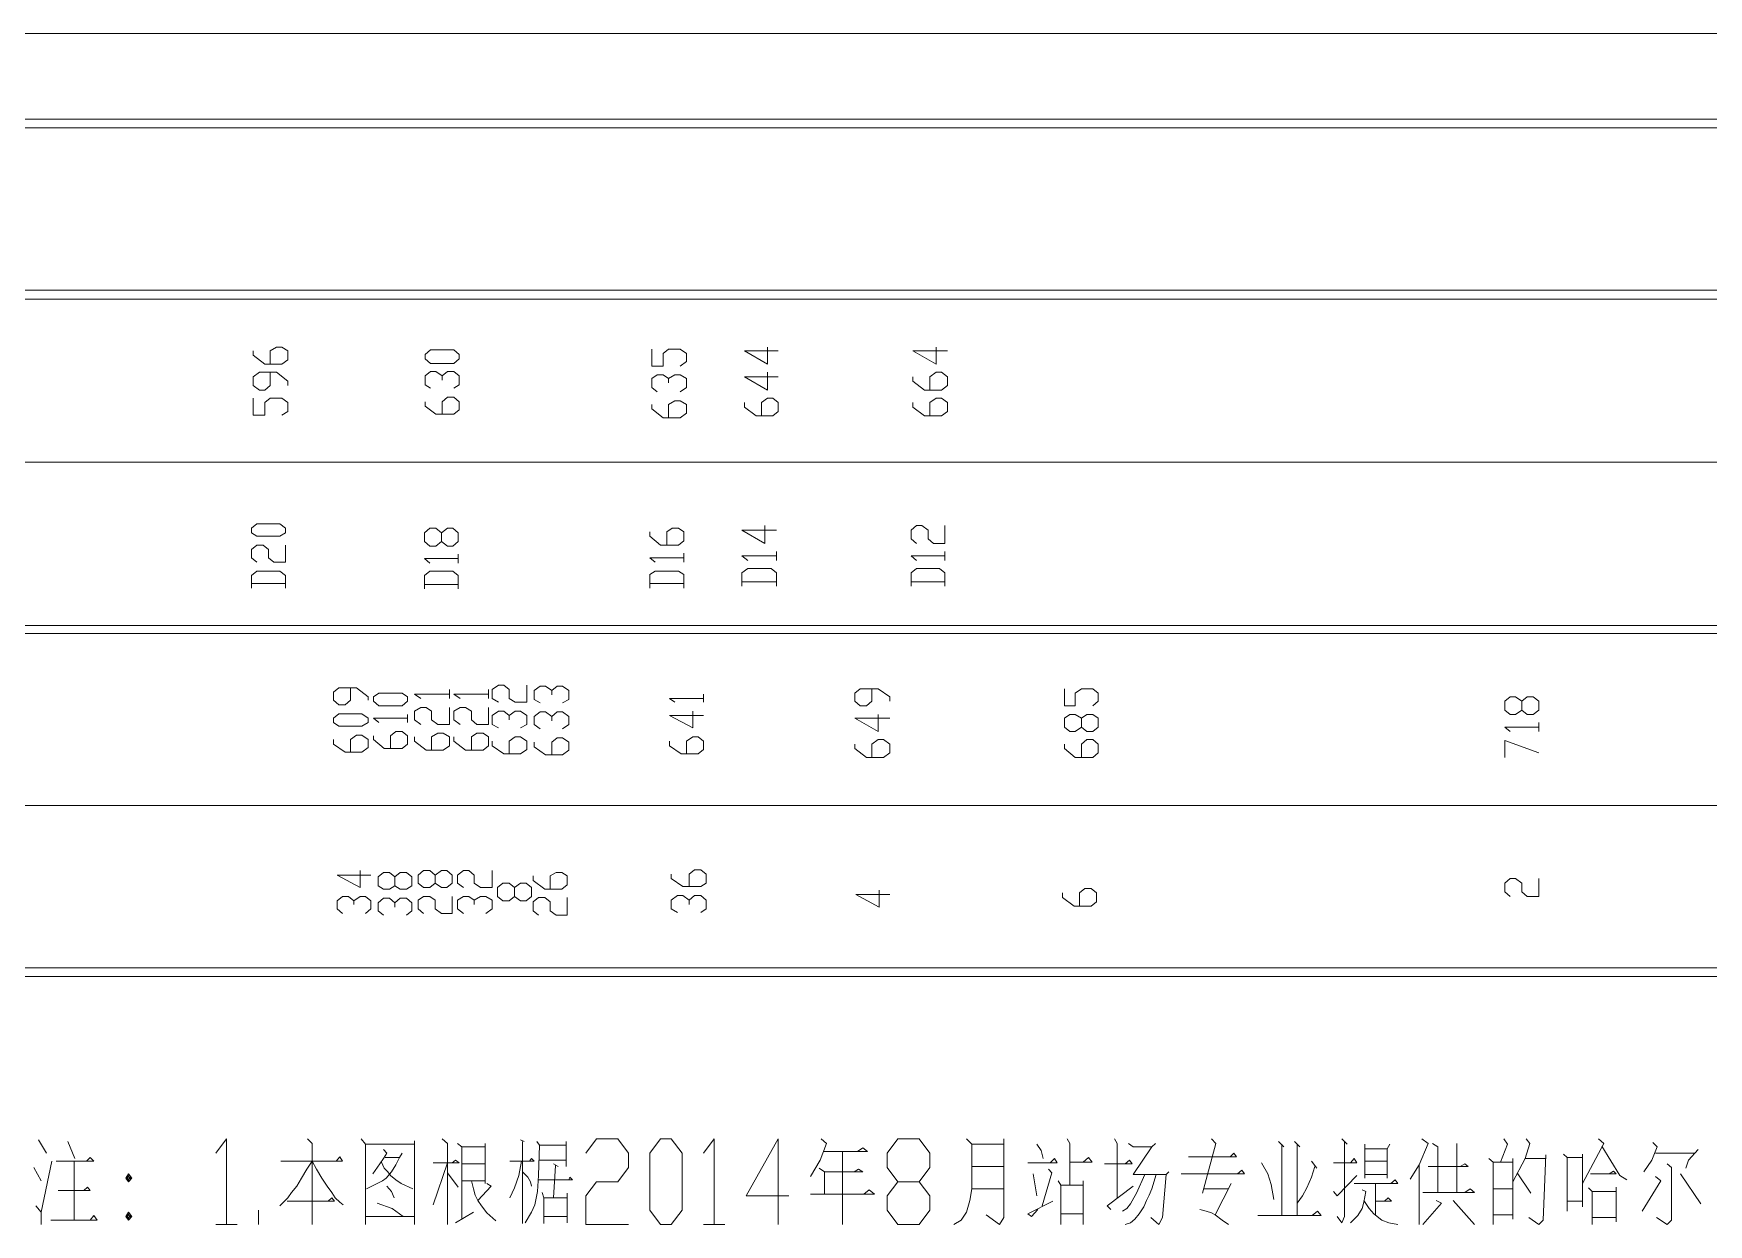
# Model space of a CAD drawing. Header units: millimetres. Extents: x 18 to 1853, y 466 to 763.
# Drawn here: x 1226.2 to 1323.9, y 693.7 to 763.2 of the extents above; entities that cross this region are included whole.
import ezdxf

# ---------------------------------------------------------------- set-up
doc = ezdxf.new("R2010")
doc.units = ezdxf.units.MM
doc.header["$MEASUREMENT"] = 0
doc.layers.add('1', color=7, linetype='Continuous')

msp = doc.modelspace()

# ---------------------------------------------------------------- linework, layer by layer
at = {"color": 255, "linetype": 'Continuous', "lineweight": 0}
msp.add_line((1852.597, 763.158), (18.346, 763.158), dxfattribs=at)
for points in [[(1240.002, 743.876), (1240.002, 744.656), (1240.366, 744.864), (1240.678, 744.864), (1241.041, 744.656), (1241.041, 744.136), (1240.678, 743.876), (1239.69, 743.876), (1239.015, 744.396), (1239.015, 744.656)], [(1251.02, 744.188), (1250.708, 743.928), (1249.357, 743.928), (1249.045, 744.188), (1249.045, 744.448), (1249.357, 744.708), (1250.708, 744.708), (1251.02, 744.448), (1251.02, 744.188)], [(1263.909, 743.773), (1264.273, 744.032), (1264.273, 744.5), (1263.909, 744.76), (1263.234, 744.76), (1262.922, 744.5), (1262.922, 743.773), (1262.246, 743.773), (1262.246, 744.76)], [(1269.002, 744.864), (1269.002, 743.876), (1267.651, 744.656), (1269.626, 744.656)], [(1278.825, 744.864), (1278.825, 743.876), (1277.474, 744.656), (1279.501, 744.656)], [(1241.041, 742.629), (1241.041, 742.889), (1240.366, 743.409), (1239.378, 743.409), (1239.015, 743.149), (1239.015, 742.629), (1239.378, 742.369), (1239.69, 742.369), (1240.002, 742.629), (1240.002, 743.409)], [(1249.357, 742.473), (1249.045, 742.681), (1249.045, 743.201), (1249.357, 743.461), (1249.669, 743.461), (1250.033, 743.201), (1250.033, 742.941)], [(1250.033, 743.201), (1250.344, 743.461), (1250.708, 743.461), (1251.02, 743.201), (1251.02, 742.681), (1250.708, 742.473)], [(1262.558, 742.265), (1262.246, 742.525), (1262.246, 743.045), (1262.558, 743.253), (1262.922, 743.253), (1263.234, 743.045), (1263.234, 742.785)], [(1263.234, 743.045), (1263.597, 743.253), (1263.909, 743.253), (1264.273, 743.045), (1264.273, 742.525), (1263.909, 742.265)], [(1269.002, 743.409), (1269.002, 742.369), (1267.651, 743.149), (1269.626, 743.149)], [(1278.461, 742.369), (1278.461, 743.149), (1278.825, 743.409), (1279.137, 743.409), (1279.501, 743.149), (1279.501, 742.629), (1279.137, 742.369), (1278.15, 742.369), (1277.474, 742.889), (1277.474, 743.149)], [(1240.678, 740.914), (1241.041, 741.122), (1241.041, 741.642), (1240.678, 741.902), (1240.002, 741.902), (1239.69, 741.642), (1239.69, 740.914), (1239.015, 740.914), (1239.015, 741.902)], [(1250.033, 740.966), (1250.033, 741.694), (1250.344, 741.954), (1250.708, 741.954), (1251.02, 741.694), (1251.02, 741.226), (1250.708, 740.966), (1249.669, 740.966), (1249.045, 741.434), (1249.045, 741.694)], [(1263.234, 740.758), (1263.234, 741.538), (1263.597, 741.746), (1263.909, 741.746), (1264.273, 741.538), (1264.273, 741.018), (1263.909, 740.758), (1262.922, 740.758), (1262.246, 741.278), (1262.246, 741.538)], [(1268.639, 740.862), (1268.639, 741.642), (1269.002, 741.902), (1269.314, 741.902), (1269.626, 741.642), (1269.626, 741.122), (1269.314, 740.862), (1268.327, 740.862), (1267.651, 741.382), (1267.651, 741.642)], [(1278.461, 740.862), (1278.461, 741.642), (1278.825, 741.902), (1279.137, 741.902), (1279.501, 741.642), (1279.501, 741.122), (1279.137, 740.862), (1278.15, 740.862), (1277.474, 741.382), (1277.474, 741.642)], [(65.329, 738.16), (1837.577, 738.16), (65.329, 738.16)], [(1240.886, 734.054), (1240.574, 733.846), (1239.222, 733.846), (1238.911, 734.054), (1238.911, 734.314), (1239.222, 734.573), (1240.574, 734.573), (1240.886, 734.314), (1240.886, 734.054)], [(1268.847, 734.47), (1268.847, 733.43), (1267.495, 734.21), (1269.522, 734.21)], [(1277.682, 733.43), (1277.37, 733.69), (1277.37, 734.21), (1277.682, 734.47), (1277.994, 734.47), (1278.357, 734.21), (1278.357, 733.69), (1278.669, 733.43), (1279.345, 733.43), (1279.345, 734.47)], [(1250.968, 733.534), (1250.656, 733.274), (1250.344, 733.274), (1249.981, 733.534), (1249.981, 734.054), (1249.669, 734.314), (1249.305, 734.314), (1248.993, 734.054), (1248.993, 733.534), (1249.305, 733.274), (1249.669, 733.274), (1249.981, 733.534)], [(1249.981, 734.054), (1250.344, 734.314), (1250.656, 734.314), (1250.968, 734.054), (1250.968, 733.534)], [(1263.13, 733.326), (1263.13, 734.106), (1263.441, 734.314), (1263.805, 734.314), (1264.117, 734.106), (1264.117, 733.586), (1263.805, 733.326), (1262.766, 733.326), (1262.142, 733.846), (1262.142, 734.106)], [(1239.222, 732.339), (1238.911, 732.599), (1238.911, 733.066), (1239.222, 733.326), (1239.586, 733.326), (1239.898, 733.066), (1239.898, 732.599), (1240.21, 732.339), (1240.886, 732.339), (1240.886, 733.326)], [(1249.305, 732.287), (1248.993, 732.547), (1250.968, 732.547)], [(1250.968, 732.287), (1250.968, 732.806)], [(1262.454, 732.339), (1262.142, 732.599), (1264.117, 732.599)], [(1264.117, 732.339), (1264.117, 732.858)], [(1267.859, 732.443), (1267.495, 732.702), (1269.522, 732.702)], [(1269.522, 732.443), (1269.522, 732.962)], [(1277.682, 732.443), (1277.37, 732.702), (1279.345, 732.702)], [(1279.345, 732.443), (1279.345, 732.962)], [(1240.886, 730.831), (1240.886, 731.559), (1240.574, 731.819), (1239.222, 731.819), (1238.911, 731.559), (1238.911, 730.831)], [(1250.968, 730.78), (1250.968, 731.559), (1250.656, 731.819), (1249.305, 731.819), (1248.993, 731.559), (1248.993, 730.78)], [(1264.117, 730.831), (1264.117, 731.611), (1263.805, 731.819), (1262.454, 731.819), (1262.142, 731.611), (1262.142, 730.831)], [(1269.522, 730.935), (1269.522, 731.715), (1269.21, 731.975), (1267.859, 731.975), (1267.495, 731.715), (1267.495, 730.935)], [(1279.345, 730.935), (1279.345, 731.715), (1279.033, 731.975), (1277.682, 731.975), (1277.37, 731.715), (1277.37, 730.935)], [(1238.911, 731.091), (1240.886, 731.091)], [(1248.993, 731.039), (1250.968, 731.039)], [(1262.142, 731.091), (1264.117, 731.091)], [(1267.495, 731.195), (1269.522, 731.195)], [(1277.37, 731.195), (1279.345, 731.195)], [(1245.719, 724.283), (1245.719, 724.491), (1245.043, 725.011), (1244.004, 725.011), (1243.692, 724.751), (1243.692, 724.283), (1244.004, 724.023), (1244.368, 724.023), (1244.68, 724.283), (1244.68, 725.011)], [(1248.006, 724.231), (1247.694, 723.971), (1246.343, 723.971), (1246.031, 724.231), (1246.031, 724.491), (1246.343, 724.699), (1247.694, 724.699), (1248.006, 724.491), (1248.006, 724.231)], [(1248.785, 724.387), (1248.422, 724.647), (1250.448, 724.647)], [(1250.448, 724.387), (1250.448, 724.907)], [(1251.072, 724.387), (1250.708, 724.647), (1252.735, 724.647)], [(1252.735, 724.387), (1252.735, 724.907)], [(1253.307, 724.179), (1252.943, 724.387), (1252.943, 724.907), (1253.307, 725.167), (1253.619, 725.167), (1253.931, 724.907), (1253.931, 724.387), (1254.294, 724.179), (1254.97, 724.179), (1254.97, 725.167)], [(1255.75, 724.127), (1255.386, 724.335), (1255.386, 724.855), (1255.75, 725.115), (1256.061, 725.115), (1256.425, 724.855), (1256.425, 724.595)], [(1256.425, 724.855), (1256.737, 725.115), (1257.049, 725.115), (1257.413, 724.855), (1257.413, 724.335), (1257.049, 724.127)], [(1265.26, 724.179), (1265.26, 724.647)], [(1276.123, 724.231), (1276.123, 724.491), (1275.447, 724.959), (1274.408, 724.959), (1274.096, 724.699), (1274.096, 724.231), (1274.408, 723.971), (1274.771, 723.971), (1275.083, 724.231), (1275.083, 724.959)], [(1287.972, 723.971), (1288.284, 724.231), (1288.284, 724.699), (1287.972, 724.959), (1287.297, 724.959), (1286.933, 724.699), (1286.933, 723.971), (1286.309, 723.971), (1286.309, 724.959)], [(1248.785, 722.88), (1248.422, 723.14), (1248.422, 723.659), (1248.785, 723.867), (1249.097, 723.867), (1249.409, 723.659), (1249.409, 723.14), (1249.773, 722.88), (1250.448, 722.88), (1250.448, 723.867)], [(1251.072, 722.88), (1250.708, 723.14), (1250.708, 723.659), (1251.072, 723.867), (1251.384, 723.867), (1251.748, 723.659), (1251.748, 723.14), (1252.06, 722.88), (1252.735, 722.88), (1252.735, 723.867)], [(1253.307, 722.672), (1252.943, 722.88), (1252.943, 723.399), (1253.307, 723.659), (1253.619, 723.659), (1253.931, 723.399), (1253.931, 723.14)], [(1253.931, 723.399), (1254.294, 723.659), (1254.606, 723.659), (1254.97, 723.399), (1254.97, 722.88), (1254.606, 722.672)], [(1263.597, 724.179), (1263.286, 724.387), (1265.26, 724.387)], [(1264.637, 723.659), (1264.637, 722.672), (1263.286, 723.399), (1265.26, 723.399)], [(1313.958, 723.711), (1313.646, 723.451), (1313.283, 723.451), (1312.971, 723.711), (1312.971, 724.231), (1312.607, 724.491), (1312.295, 724.491), (1311.983, 724.231), (1311.983, 723.711), (1312.295, 723.451), (1312.607, 723.451), (1312.971, 723.711)], [(1312.971, 724.231), (1313.283, 724.491), (1313.646, 724.491), (1313.958, 724.231), (1313.958, 723.711)], [(1245.719, 722.984), (1245.355, 722.776), (1244.004, 722.776), (1243.692, 722.984), (1243.692, 723.244), (1244.004, 723.503), (1245.355, 723.503), (1245.719, 723.244), (1245.719, 722.984)], [(1246.343, 722.984), (1246.031, 723.244), (1248.006, 723.244)], [(1248.006, 722.984), (1248.006, 723.451)], [(1255.75, 722.62), (1255.386, 722.88), (1255.386, 723.348), (1255.75, 723.607), (1256.061, 723.607), (1256.425, 723.348), (1256.425, 723.088)], [(1256.425, 723.348), (1256.737, 723.607), (1257.049, 723.607), (1257.413, 723.348), (1257.413, 722.88), (1257.049, 722.62)], [(1275.447, 723.451), (1275.447, 722.464), (1274.096, 723.244), (1276.123, 723.244)], [(1288.284, 722.724), (1287.972, 722.464), (1287.608, 722.464), (1287.297, 722.724), (1287.297, 723.244), (1286.933, 723.451), (1286.621, 723.451), (1286.309, 723.244), (1286.309, 722.724), (1286.621, 722.464), (1286.933, 722.464), (1287.297, 722.724)], [(1287.297, 723.244), (1287.608, 723.451), (1287.972, 723.451), (1288.284, 723.244), (1288.284, 722.724)], [(1312.295, 722.464), (1311.983, 722.724), (1313.958, 722.724)], [(1313.958, 722.464), (1313.958, 722.984)], [(1244.68, 721.269), (1244.68, 721.996), (1245.043, 722.256), (1245.355, 722.256), (1245.719, 721.996), (1245.719, 721.528), (1245.355, 721.269), (1244.368, 721.269), (1243.692, 721.736), (1243.692, 721.996)], [(1247.018, 721.477), (1247.018, 722.204), (1247.33, 722.464), (1247.694, 722.464), (1248.006, 722.204), (1248.006, 721.736), (1247.694, 721.477), (1246.654, 721.477), (1246.031, 721.996), (1246.031, 722.204)], [(1249.409, 721.373), (1249.409, 722.152), (1249.773, 722.36), (1250.085, 722.36), (1250.448, 722.152), (1250.448, 721.632), (1250.085, 721.373), (1249.097, 721.373), (1248.422, 721.892), (1248.422, 722.152)], [(1251.748, 721.373), (1251.748, 722.152), (1252.06, 722.36), (1252.423, 722.36), (1252.735, 722.152), (1252.735, 721.632), (1252.423, 721.373), (1251.384, 721.373), (1250.708, 721.892), (1250.708, 722.152)], [(1253.931, 721.165), (1253.931, 721.892), (1254.294, 722.152), (1254.606, 722.152), (1254.97, 721.892), (1254.97, 721.425), (1254.606, 721.165), (1253.619, 721.165), (1252.943, 721.632), (1252.943, 721.892)], [(1256.425, 721.113), (1256.425, 721.84), (1256.737, 722.1), (1257.049, 722.1), (1257.413, 721.84), (1257.413, 721.373), (1257.049, 721.113), (1256.061, 721.113), (1255.386, 721.58), (1255.386, 721.84)], [(1264.273, 721.165), (1264.273, 721.892), (1264.637, 722.152), (1264.949, 722.152), (1265.26, 721.892), (1265.26, 721.425), (1264.949, 721.165), (1263.961, 721.165), (1263.286, 721.632), (1263.286, 721.892)], [(1275.083, 720.957), (1275.083, 721.736), (1275.447, 721.996), (1275.759, 721.996), (1276.123, 721.736), (1276.123, 721.217), (1275.759, 720.957), (1274.771, 720.957), (1274.096, 721.477), (1274.096, 721.736)], [(1287.297, 720.957), (1287.297, 721.736), (1287.608, 721.996), (1287.972, 721.996), (1288.284, 721.736), (1288.284, 721.217), (1287.972, 720.957), (1286.933, 720.957), (1286.309, 721.477), (1286.309, 721.736)], [(1311.983, 720.957), (1311.983, 721.944), (1313.958, 721.217)], [(65.329, 718.15), (1837.577, 718.15), (65.329, 718.15)], [(1245.251, 714.356), (1245.251, 713.369), (1243.9, 714.096), (1245.875, 714.096)], [(1248.266, 713.473), (1247.954, 713.265), (1247.59, 713.265), (1247.278, 713.473), (1247.278, 713.993), (1246.966, 714.252), (1246.602, 714.252), (1246.291, 713.993), (1246.291, 713.473), (1246.602, 713.265), (1246.966, 713.265), (1247.278, 713.473)], [(1247.278, 713.993), (1247.59, 714.252), (1247.954, 714.252), (1248.266, 713.993), (1248.266, 713.473)], [(1250.604, 713.629), (1250.293, 713.369), (1249.981, 713.369), (1249.617, 713.629), (1249.617, 714.096), (1249.305, 714.356), (1248.941, 714.356), (1248.629, 714.096), (1248.629, 713.629), (1248.941, 713.369), (1249.305, 713.369), (1249.617, 713.629)], [(1249.617, 714.096), (1249.981, 714.356), (1250.293, 714.356), (1250.604, 714.096), (1250.604, 713.629)], [(1251.28, 713.369), (1250.916, 713.629), (1250.916, 714.096), (1251.28, 714.356), (1251.592, 714.356), (1251.904, 714.096), (1251.904, 713.629), (1252.267, 713.369), (1252.943, 713.369), (1252.943, 714.356)], [(1256.321, 713.265), (1256.321, 714.045), (1256.685, 714.252), (1256.997, 714.252), (1257.309, 714.045), (1257.309, 713.525), (1256.997, 713.265), (1256.009, 713.265), (1255.334, 713.785), (1255.334, 714.045)], [(1264.429, 713.421), (1264.429, 714.148), (1264.741, 714.408), (1265.105, 714.408), (1265.416, 714.148), (1265.416, 713.629), (1265.105, 713.421), (1264.065, 713.421), (1263.389, 713.889), (1263.389, 714.148)], [(1312.295, 712.849), (1311.983, 713.109), (1311.983, 713.629), (1312.295, 713.889), (1312.607, 713.889), (1312.971, 713.629), (1312.971, 713.109), (1313.283, 712.849), (1313.958, 712.849), (1313.958, 713.889)], [(1255.23, 712.849), (1254.918, 712.589), (1254.606, 712.589), (1254.242, 712.849), (1254.242, 713.369), (1253.931, 713.629), (1253.567, 713.629), (1253.255, 713.369), (1253.255, 712.849), (1253.567, 712.589), (1253.931, 712.589), (1254.242, 712.849)], [(1254.242, 713.369), (1254.606, 713.629), (1254.918, 713.629), (1255.23, 713.369), (1255.23, 712.849)], [(1263.753, 711.914), (1263.389, 712.122), (1263.389, 712.641), (1263.753, 712.901), (1264.065, 712.901), (1264.429, 712.641), (1264.429, 712.381)], [(1264.429, 712.641), (1264.741, 712.901), (1265.105, 712.901), (1265.416, 712.641), (1265.416, 712.122), (1265.105, 711.914)], [(1275.499, 713.213), (1275.499, 712.225), (1274.148, 712.953), (1276.123, 712.953)], [(1287.193, 712.277), (1287.193, 713.057), (1287.505, 713.317), (1287.868, 713.317), (1288.18, 713.057), (1288.18, 712.537), (1287.868, 712.277), (1286.881, 712.277), (1286.205, 712.797), (1286.205, 713.057)], [(1244.212, 711.862), (1243.9, 712.122), (1243.9, 712.589), (1244.212, 712.849), (1244.576, 712.849), (1244.887, 712.589), (1244.887, 712.381)], [(1244.887, 712.589), (1245.251, 712.849), (1245.563, 712.849), (1245.875, 712.589), (1245.875, 712.122), (1245.563, 711.862)], [(1246.602, 711.758), (1246.291, 712.018), (1246.291, 712.485), (1246.602, 712.745), (1246.966, 712.745), (1247.278, 712.485), (1247.278, 712.225)], [(1247.278, 712.485), (1247.59, 712.745), (1247.954, 712.745), (1248.266, 712.485), (1248.266, 712.018), (1247.954, 711.758)], [(1248.941, 711.862), (1248.629, 712.122), (1248.629, 712.641), (1248.941, 712.849), (1249.305, 712.849), (1249.617, 712.641), (1249.617, 712.122), (1249.981, 711.862), (1250.604, 711.862), (1250.604, 712.849)], [(1251.28, 711.862), (1250.916, 712.122), (1250.916, 712.641), (1251.28, 712.849), (1251.592, 712.849), (1251.904, 712.641), (1251.904, 712.381)], [(1251.904, 712.641), (1252.267, 712.849), (1252.579, 712.849), (1252.943, 712.641), (1252.943, 712.122), (1252.579, 711.862)], [(1255.646, 711.758), (1255.334, 712.018), (1255.334, 712.537), (1255.646, 712.797), (1256.009, 712.797), (1256.321, 712.537), (1256.321, 712.018), (1256.685, 711.758), (1257.309, 711.758), (1257.309, 712.797)], [(1226.489, 698.661), (1226.957, 697.881)], [(1228.204, 698.557), (1228.62, 697.569)], [(1236.832, 697.881), (1237.455, 698.713), (1237.455, 693.723)], [(1242.185, 698.713), (1242.445, 698.453), (1242.445, 693.723)], [(1245.303, 698.713), (1245.563, 698.401), (1245.563, 693.723)], [(1248.422, 698.401), (1245.563, 698.401)], [(1248.422, 693.723), (1248.422, 698.609)], [(1250.033, 698.713), (1250.344, 698.453), (1250.344, 693.723)], [(1250.916, 698.453), (1251.176, 698.245), (1251.176, 694.035)], [(1251.176, 698.245), (1252.527, 698.245)], [(1252.527, 698.453), (1252.527, 696.114)], [(1254.606, 698.661), (1254.814, 698.557)], [(1254.71, 698.557), (1254.71, 693.775)], [(1255.542, 698.557), (1255.698, 698.349), (1255.646, 696.582), (1255.594, 695.646), (1255.438, 694.867), (1255.23, 694.451), (1254.866, 693.827)], [(1255.698, 698.349), (1257.257, 698.349)], [(1257.257, 698.557), (1257.257, 697.102)], [(1258.4, 697.881), (1259.024, 698.713), (1260.271, 698.713), (1260.895, 697.881), (1260.895, 697.05), (1260.271, 696.218), (1259.024, 696.218), (1258.4, 695.387), (1258.4, 693.723), (1260.895, 693.723)], [(1262.766, 693.723), (1262.142, 694.555), (1262.142, 697.881), (1262.766, 698.713), (1263.389, 698.713), (1264.013, 697.881), (1264.013, 694.555), (1263.389, 693.723), (1262.766, 693.723)], [(1265.26, 697.881), (1265.884, 698.713), (1265.884, 693.723)], [(1270.25, 695.387), (1267.755, 695.387), (1269.626, 698.713), (1269.626, 693.723)], [(1272.121, 698.713), (1272.433, 698.453), (1272.069, 697.465), (1271.497, 696.53)], [(1276.59, 693.723), (1275.967, 694.555), (1275.967, 695.387), (1276.59, 696.218), (1277.838, 696.218), (1278.461, 697.05), (1278.461, 697.881), (1277.838, 698.713), (1276.59, 698.713), (1275.967, 697.881), (1275.967, 697.05), (1276.59, 696.218)], [(1280.592, 698.713), (1280.904, 698.401), (1280.904, 696.478), (1280.904, 695.802), (1280.8, 695.127), (1280.592, 694.451), (1280.28, 693.983), (1279.865, 693.723)], [(1280.904, 698.401), (1282.775, 698.401)], [(1282.775, 698.713), (1282.775, 694.139), (1282.515, 693.723), (1281.736, 694.295)], [(1284.698, 698.401), (1284.958, 698.037), (1285.062, 697.569)], [(1286.465, 698.713), (1286.621, 698.453), (1286.621, 696.01)], [(1289.22, 698.713), (1289.376, 698.453), (1289.376, 695.231)], [(1290.051, 698.453), (1290.311, 698.245), (1291.402, 698.245)], [(1291.61, 698.453), (1291.402, 698.245), (1290.311, 696.634), (1292.234, 696.634)], [(1294.885, 698.713), (1295.144, 698.453), (1294.365, 695.542)], [(1298.782, 698.557), (1299.094, 698.245)], [(1298.99, 698.401), (1298.99, 694.243)], [(1299.718, 698.557), (1300.03, 698.245)], [(1299.874, 698.401), (1299.874, 694.243)], [(1302.628, 698.557), (1302.628, 694.191), (1302.472, 693.827), (1302.213, 694.191)], [(1302.472, 698.713), (1302.784, 698.401)], [(1303.824, 698.401), (1303.824, 696.426)], [(1305.123, 696.426), (1305.123, 698.141), (1305.279, 698.401)], [(1307.15, 698.713), (1307.514, 698.453), (1306.994, 697.206), (1306.474, 696.374)], [(1307.774, 698.453), (1308.085, 698.245), (1308.085, 695.594)], [(1309.177, 698.453), (1309.177, 695.594)], [(1311.931, 698.713), (1312.139, 698.401), (1311.724, 697.361)], [(1313.231, 698.713), (1313.439, 698.453), (1313.179, 697.569), (1312.451, 696.218)], [(1317.44, 698.713), (1317.752, 698.453), (1316.505, 696.114)], [(1317.648, 698.297), (1318.688, 696.582), (1319.104, 696.322)], [(1320.611, 698.505), (1320.871, 698.245), (1320.559, 697.465), (1320.091, 696.79)], [(1226.645, 694.451), (1227.269, 697.413)], [(1227.529, 697.413), (1229.712, 697.413), (1229.504, 697.621), (1229.296, 697.413)], [(1228.568, 697.413), (1228.568, 693.983)], [(1242.445, 697.413), (1242.133, 696.946), (1241.821, 696.426), (1241.561, 695.958), (1241.249, 695.594), (1241.041, 695.283), (1240.782, 695.023), (1240.574, 694.815)], [(1240.626, 697.413), (1244.212, 697.413), (1244.056, 697.673), (1243.848, 697.413)], [(1242.445, 697.413), (1242.705, 696.946), (1243.016, 696.426), (1243.328, 695.958), (1243.588, 695.594), (1243.796, 695.283), (1244.056, 695.023), (1244.264, 694.867)], [(1247.694, 697.881), (1247.538, 697.621), (1247.33, 697.206), (1247.07, 696.79), (1246.758, 696.426), (1246.551, 696.27), (1245.615, 695.802)], [(1246.602, 698.089), (1246.81, 697.881), (1246.602, 697.569), (1246.395, 697.258), (1245.979, 696.686)], [(1246.499, 697.361), (1246.654, 696.998), (1246.862, 696.79), (1247.018, 696.582), (1247.33, 696.322), (1247.642, 696.114), (1248.318, 695.802)], [(1246.706, 697.621), (1247.538, 697.621)], [(1249.513, 697.309), (1251.02, 697.309), (1250.812, 697.465), (1250.604, 697.309)], [(1250.344, 697.309), (1249.513, 694.867)], [(1253.983, 697.413), (1255.386, 697.413), (1255.23, 697.569), (1255.126, 697.413)], [(1254.658, 697.413), (1254.502, 696.582), (1254.242, 695.854), (1253.983, 695.283)], [(1255.698, 697.465), (1257.257, 697.465)], [(1272.277, 697.985), (1274.823, 697.985), (1274.563, 698.193), (1274.252, 697.985)], [(1273.368, 697.985), (1273.368, 693.723)], [(1284.178, 697.309), (1285.893, 697.309), (1285.737, 697.569), (1285.478, 697.309)], [(1286.621, 697.361), (1287.92, 697.361), (1287.712, 697.621), (1287.401, 697.361)], [(1288.648, 697.258), (1290.259, 697.258), (1290.103, 697.465), (1289.843, 697.258)], [(1293.533, 697.673), (1296.34, 697.673), (1296.184, 697.881), (1295.976, 697.673)], [(1297.795, 697.309), (1298.159, 696.686), (1298.367, 696.062), (1298.523, 695.179)], [(1300.705, 697.413), (1301.017, 696.998)], [(1302.005, 697.309), (1303.356, 697.309), (1303.2, 697.569), (1302.992, 697.309)], [(1305.123, 698.141), (1303.824, 698.141)], [(1303.824, 697.413), (1305.123, 697.413)], [(1311.048, 697.569), (1311.308, 697.361), (1311.308, 693.723)], [(1311.308, 697.361), (1312.451, 697.361)], [(1312.451, 697.569), (1312.451, 694.035)], [(1313.179, 697.569), (1314.374, 697.569)], [(1314.374, 697.777), (1314.218, 693.983), (1313.958, 693.723), (1313.387, 694.139)], [(1315.414, 697.829), (1315.621, 697.621), (1315.621, 694.503)], [(1315.621, 697.621), (1316.505, 697.621)], [(1316.505, 697.829), (1316.505, 694.763)], [(1320.767, 697.881), (1323.053, 697.881)], [(1323.261, 698.089), (1322.69, 697.465), (1322.534, 696.998)], [(1226.229, 697.05), (1226.645, 696.27)], [(1231.583, 696.426), (1231.738, 696.686), (1231.946, 696.426), (1231.738, 696.218), (1231.583, 696.426)], [(1231.79, 696.582), (1231.635, 696.374)], [(1231.635, 696.53), (1231.79, 696.27)], [(1231.686, 696.582), (1231.894, 696.374)], [(1231.894, 696.53), (1231.686, 696.27)], [(1250.344, 696.738), (1250.968, 695.906)], [(1251.176, 697.258), (1252.527, 697.258)], [(1254.71, 696.79), (1255.022, 696.478), (1255.178, 696.218), (1255.23, 695.958)], [(1255.646, 696.322), (1257.621, 696.322), (1257.465, 696.478), (1257.413, 696.322)], [(1256.529, 697.258), (1256.789, 697.102)], [(1256.633, 697.154), (1256.529, 695.283)], [(1272.017, 696.998), (1272.329, 696.79), (1272.329, 695.49)], [(1272.329, 696.79), (1274.563, 696.79), (1274.304, 696.946), (1274.044, 696.79)], [(1280.904, 697.102), (1282.775, 697.102)], [(1284.49, 696.686), (1284.698, 695.387)], [(1285.374, 696.946), (1285.582, 696.738), (1285.01, 694.815)], [(1290.987, 696.634), (1290.519, 695.542), (1290.363, 695.283), (1290.155, 694.919), (1289.947, 694.659), (1289.687, 694.503)], [(1291.662, 696.634), (1291.402, 695.802), (1291.247, 695.438), (1291.091, 695.127), (1290.935, 694.763), (1290.675, 694.347), (1290.415, 694.035), (1290.155, 693.827), (1289.843, 693.723)], [(1292.39, 696.79), (1292.234, 696.634), (1292.026, 694.139), (1291.818, 693.723), (1291.35, 694.139)], [(1293.118, 696.686), (1296.808, 696.686), (1296.652, 696.894), (1296.392, 696.686)], [(1300.913, 697.102), (1300.705, 696.478), (1300.446, 695.854), (1300.186, 695.387), (1299.874, 694.971)], [(1302.005, 695.646), (1302.213, 695.387), (1303.356, 696.582)], [(1303.2, 696.114), (1305.747, 696.114), (1305.591, 696.322), (1305.331, 696.114)], [(1303.824, 696.634), (1305.123, 696.634)], [(1306.994, 697.206), (1306.994, 693.723)], [(1307.514, 697.102), (1309.853, 697.102), (1309.645, 697.258), (1309.385, 697.102)], [(1312.711, 696.738), (1313.491, 695.542)], [(1316.973, 696.686), (1318.48, 696.686), (1318.324, 696.842), (1318.064, 696.686)], [(1320.767, 696.53), (1321.078, 696.27), (1319.987, 694.503)], [(1321.442, 697.258), (1321.702, 697.05), (1321.702, 693.983), (1321.442, 693.723), (1320.819, 694.139)], [(1322.222, 696.686), (1323.417, 694.919)], [(1227.633, 695.698), (1229.504, 695.698), (1229.348, 695.906), (1229.14, 695.698)], [(1246.81, 695.958), (1247.07, 695.646), (1247.226, 695.283)], [(1251.176, 696.27), (1252.527, 696.27)], [(1251.748, 696.27), (1251.852, 695.802), (1251.956, 695.438), (1252.112, 695.127), (1252.319, 694.815), (1252.631, 694.399), (1253.151, 693.931)], [(1252.631, 696.114), (1252.891, 695.958), (1252.112, 695.127)], [(1255.854, 695.594), (1255.957, 695.283), (1255.957, 693.775)], [(1257.309, 695.542), (1257.309, 693.827)], [(1271.497, 695.49), (1275.239, 695.49), (1274.927, 695.75), (1274.615, 695.49)], [(1277.838, 696.218), (1278.461, 695.387), (1278.461, 694.555), (1277.838, 693.723), (1276.59, 693.723)], [(1280.904, 695.802), (1282.775, 695.802)], [(1285.945, 696.27), (1286.101, 696.01), (1286.101, 693.723)], [(1287.401, 696.01), (1286.101, 696.01)], [(1287.401, 693.723), (1287.401, 696.27)], [(1289.012, 694.607), (1288.804, 694.815), (1290.311, 695.958)], [(1294.417, 695.802), (1295.872, 695.802)], [(1296.028, 696.114), (1295.092, 694.295)], [(1303.668, 695.75), (1303.876, 695.646), (1303.772, 695.023), (1303.668, 694.659), (1303.408, 694.243), (1302.992, 693.827)], [(1304.447, 696.114), (1304.447, 694.243)], [(1307.202, 695.594), (1310.216, 695.594), (1309.956, 695.802), (1309.645, 695.594)], [(1311.308, 695.802), (1312.451, 695.802)], [(1316.869, 695.854), (1317.077, 695.646), (1317.077, 693.723)], [(1317.077, 695.646), (1318.48, 695.646)], [(1318.48, 695.906), (1318.48, 693.879)], [(1226.645, 693.723), (1226.645, 694.451), (1226.333, 694.815)], [(1231.583, 694.191), (1231.738, 694.451), (1231.946, 694.191), (1231.738, 693.983), (1231.583, 694.191)], [(1231.79, 694.347), (1231.635, 694.139)], [(1231.686, 694.347), (1231.894, 694.139)], [(1239.326, 693.723), (1239.326, 694.555)], [(1240.989, 695.075), (1243.744, 695.075), (1243.588, 695.283), (1243.38, 695.075)], [(1246.239, 694.971), (1247.122, 694.659), (1247.746, 694.191)], [(1250.812, 693.827), (1251.852, 694.451)], [(1255.957, 695.283), (1257.309, 695.283)], [(1284.75, 694.607), (1284.386, 694.191), (1284.178, 694.347), (1285.634, 695.075)], [(1286.101, 694.347), (1287.401, 694.347)], [(1294.209, 694.607), (1294.573, 694.503), (1294.885, 694.399), (1295.092, 694.295), (1295.508, 693.983), (1295.872, 693.723)], [(1297.587, 694.243), (1301.277, 694.243), (1301.069, 694.503), (1300.757, 694.243)], [(1303.772, 695.127), (1304.084, 694.659), (1304.343, 694.347), (1304.811, 693.983), (1305.227, 693.827), (1305.747, 693.723)], [(1304.447, 695.075), (1305.383, 695.075), (1305.175, 695.283), (1304.967, 695.075)], [(1307.982, 695.127), (1308.293, 694.971), (1307.202, 693.723)], [(1308.969, 695.127), (1310.216, 693.723)], [(1315.621, 695.075), (1316.505, 695.075)], [(1227.217, 693.983), (1229.919, 693.983), (1229.712, 694.243), (1229.504, 693.983)], [(1231.635, 694.295), (1231.79, 694.035)], [(1231.894, 694.295), (1231.686, 694.035)], [(1236.832, 693.723), (1238.079, 693.723)], [(1245.563, 694.191), (1248.422, 694.191)], [(1255.957, 694.191), (1257.309, 694.191)], [(1265.26, 693.723), (1266.508, 693.723)], [(1311.308, 694.295), (1312.451, 694.295)], [(1317.077, 694.139), (1318.48, 694.139)]]:
    msp.add_lwpolyline(points, dxfattribs=at)
at = {"layer": '1', "color": 10, "linetype": 'Continuous', "lineweight": 0}
for p, q in [((1847.608, 758.169), (43.345, 758.169)), ((1847.088, 757.649), (43.864, 757.649))]:
    msp.add_line(p, q, dxfattribs=at)
for points in [[(45.32, 708.172), (1837.577, 708.172), (1837.577, 748.19), (45.32, 748.19), (45.32, 708.172)], [(45.839, 708.691), (1837.109, 708.691), (1837.109, 747.67), (45.839, 747.67), (45.839, 708.691)], [(55.35, 728.181), (1837.577, 728.181), (1837.577, 728.649), (55.35, 728.649), (55.35, 728.181)]]:
    msp.add_lwpolyline(points, dxfattribs=at)

doc.saveas('drawing.dxf')
